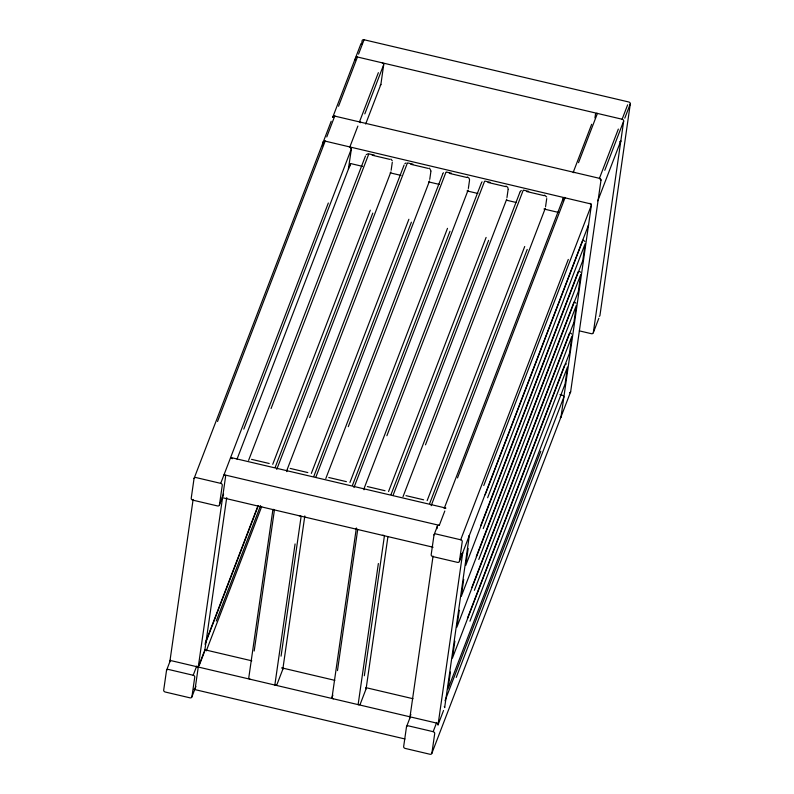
<?xml version="1.0" encoding="UTF-8"?>
<svg xmlns="http://www.w3.org/2000/svg" width="794" height="794" viewBox="0 0 794 794"><rect width="100%" height="100%" fill="white"/><g stroke="black" fill="none" stroke-linecap="round" stroke-linejoin="round"><path stroke-width="1.19" d="M170.502 660.062L166.522 670.444L163.683 690.194A1.826 1.409 21 0 0 165.251 692.021L189.945 697.827A1.826 1.409 21 0 0 191.92 696.834L195.9 686.453M331.197 121.264L194.044 478.554L191.215 498.304A1.826 1.409 21 0 0 192.773 500.131L217.477 505.937A1.826 1.409 21 0 0 219.442 504.944L223.6 494.106M193.121 499.446L169.827 661.819A1.826 1.409 21 0 1 171.802 660.816L196.495 666.632A1.826 1.409 21 0 1 198.063 668.449L195.225 688.209A1.826 1.409 21 0 1 193.925 689.252M191.92 696.834L194.748 677.084A1.826 1.409 21 0 0 193.19 675.257L168.487 669.451A1.826 1.409 21 0 0 166.522 670.444M219.442 504.944L222.28 485.194A1.826 1.409 21 0 0 220.712 483.367L196.009 477.561A1.826 1.409 21 0 0 194.044 478.554M410.885 714.521L410.002 716.823L198.262 667.039L222.548 497.729L433.087 547.225M198.262 667.039L204.892 649.79L226.717 497.649M322.672 145.778L323.257 141.858L325.163 141.114L590.934 203.959L591.391 205.17L561.03 416.81L560.375 417.684L561.03 416.81M272.898 509.659L248.79 677.748A1.826 1.141 8.2 0 0 250.14 679.237M254.189 651.02L274.426 509.927A1.826 1.141 8.2 0 1 273.295 509.311M286.793 471.616L287.021 470.018M355.126 60.443L355.672 57.515A1.826 1.409 21 0 1 357.449 57.009L622.119 119.229A1.826 1.409 21 0 1 623.677 121.055L593.317 332.696A1.826 1.409 21 0 1 591.351 333.688L579.322 330.86M361.578 44.414L362.104 40.752A1.826 1.409 21 0 1 364.029 39.74L628.739 101.979A1.826 1.409 21 0 1 630.307 103.806L599.946 315.446A1.826 1.409 21 0 1 599.281 316.32M348.596 168.507L348.397 168.993L351.424 148.746L349.866 146.92L357.866 126.077M295.08 543.95L274.843 685.043A1.826 1.141 8.2 0 0 277.017 684.378L282.813 669.282L304.817 515.921M350.223 165.916L350.561 163.544L362.58 166.373M281.066 656.162L301.134 516.299M365.667 124.013L380.882 84.392L383.71 64.642A1.826 1.409 21 0 0 382.152 62.815M391.144 170.283L392.296 162.284M333.42 698.819A1.826 1.141 8.2 0 1 332.071 697.321L356.357 528.01M337.47 670.602L357.707 529.499A1.826 1.141 8.2 0 1 356.327 528.437M363.999 489.769L364.228 488.171M429.752 179.365L430.904 171.365M378.361 563.532L358.124 704.625A1.826 1.141 8.2 0 0 360.297 703.96L366.094 688.864L387.919 536.724M364.347 675.744L384.415 535.871M468.361 188.436L469.502 180.437M410.032 717.627L406.488 726.857L403.65 746.608A1.826 1.409 21 0 0 405.218 748.434L429.921 754.25A1.826 1.409 21 0 0 431.886 753.248L570.638 391.789L600.998 180.149L599.44 178.322L334.76 116.103L332.795 117.095A1.826 1.409 21 0 1 334.731 116.093L326.761 136.945M437.554 525.737L434.01 534.967L431.182 554.728A1.826 1.409 21 0 0 432.74 556.554L457.443 562.36A1.826 1.409 21 0 0 459.408 561.358L588.562 224.92A1.826 1.409 21 0 1 588.364 225.407M410.002 716.823L433.058 556.098M436.988 528.665L437.325 526.343A1.826 1.409 21 0 1 439.29 525.35L444.809 510.969M506.969 197.517L508.11 189.518M431.886 753.248L434.715 733.497A1.826 1.409 21 0 0 433.157 731.671L408.453 725.865A1.826 1.409 21 0 0 406.488 726.857M459.408 561.358L462.247 541.607A1.826 1.409 21 0 0 460.689 539.781L435.985 533.975A1.826 1.409 21 0 0 434.01 534.967M409.793 718.233A1.826 1.409 21 0 1 411.768 717.24L436.472 723.046A1.826 1.409 21 0 1 438.03 724.872L462.723 552.733A1.826 1.409 21 0 1 461.423 553.785M448.412 686.135L450.436 672.022M452.838 655.258L454.863 641.155M457.265 624.392L459.289 610.278M461.691 593.515L463.716 579.412M466.128 562.648L468.152 548.535M545.577 206.589L546.719 198.599M562.847 200.723L563.164 198.53A1.826 1.409 21 0 1 565.13 197.527L457.503 477.899M594.954 117.899L595.45 114.415A1.826 1.409 21 0 1 597.416 113.423L578.518 162.661M565.07 383.998L567.085 369.885M569.496 353.132L571.521 339.018M573.923 322.255L575.948 308.141M578.35 291.388L580.374 277.275M582.776 260.511L584.801 246.408M276.739 469.403L390.916 171.881M315.784 477.343L429.524 180.963M353.955 487.556L468.132 190.034M393 495.496L506.741 199.115M431.162 505.709L545.339 208.187M332.795 117.095L334.76 116.103L332.795 117.095L361.002 43.62M217.536 421.485L325.163 141.114L323.198 142.116L325.163 141.114M338.542 106.247L357.449 57.009M358.551 54.131L364.069 39.75M220.712 483.367L328.339 202.996M359.464 121.909L360.655 122.613L359.464 121.909L378.371 72.661M243.798 429.117L351.424 148.746L349.866 146.92M364.813 113.879L383.71 64.642M237.019 459.17L350.561 163.544M248.591 460.381L365.478 155.981M271.072 408.523L368.624 154.393M272.729 464.321L370.282 210.192M205.299 643.011L258.01 505.689M193.19 675.257L196.733 666.027M205.05 644.361L258.298 505.649M199.165 665.58L204.257 652.311M216.276 621.007L260.561 505.629M275.23 467.239L372.783 213.11M206.301 650.872L261.673 506.632M287.2 469.453L404.077 165.063M309.68 417.594L407.223 163.465M311.337 473.403L408.89 219.273M313.838 476.321L411.391 222.191M325.808 478.534L442.685 174.134M348.278 426.676L445.831 172.546M349.946 482.474L447.498 228.344M352.447 485.392L450 231.262M364.416 487.605L481.293 183.215M386.886 435.747L484.439 181.618M388.554 491.555L486.107 237.426M391.055 494.473L488.608 240.344M403.015 496.687L519.901 192.287M425.495 444.829L523.048 190.699M332.071 697.321L332.894 695.167M427.162 500.627L524.715 246.497M429.663 503.545L527.206 249.425M444.561 507.505L563.164 198.53M573.189 172.417L591.669 124.271M460.689 539.781L568.306 259.41M618.337 129.075L599.44 178.322A1.826 1.409 21 0 1 600.998 180.149M622.119 119.229L627.637 104.848M483.774 485.531L591.391 205.17A1.826 1.409 21 0 0 589.833 203.343M604.78 170.303L623.677 121.055M624.789 118.177L630.307 103.806M485.154 494.791L582.707 240.661M487.655 497.709L585.208 243.579M480.727 525.658L578.28 271.528M582.598 261.077L465.721 565.467M483.228 528.586L580.781 274.456M476.301 556.534L573.854 302.405M578.171 291.944L461.294 596.344M478.802 559.452L576.355 305.323M471.874 587.401L569.427 333.272M573.744 322.821L456.858 627.21M474.375 590.329L571.918 336.199M467.448 618.278L564.554 365.3M569.318 353.687L452.431 658.087M469.939 621.196L567.492 367.066M564.881 384.564L448.005 688.954M433.157 731.671L436.7 722.441M445.017 700.774L540.783 451.3M438.03 724.872L443.548 710.491M456.242 677.421L563.869 397.05A1.826 1.409 21 0 0 562.301 395.233L559.949 394.678M593.317 332.696L598.835 318.315M442.863 173.578L443.459 172.755M481.472 182.65L482.067 181.836M520.08 191.731L521.291 190.461M569.973 392.663L570.638 391.789A1.826 1.409 21 0 1 569.814 392.732M366.242 154.602L368.198 153.748L374.292 155.078M404.851 163.683L406.052 162.929M407.6 162.909L412.89 164.15M446.208 171.98L451.498 173.231M484.816 181.062L490.106 182.302M523.425 190.133L528.715 191.384M372.148 155.217L389.794 159.366M410.756 164.298L428.403 168.447M449.364 173.37L467.011 177.519M487.973 182.451L505.609 186.6M526.581 191.523L544.218 195.671M390.201 172.864L401.01 175.405M428.641 181.895L439.449 184.446M467.071 190.937L477.889 193.478M506.711 200.257L516.318 202.51M543.95 209.011L558.361 212.395M251.559 459.349L269.206 463.498M290.167 468.42L307.814 472.569M328.776 477.502L346.412 481.65M367.384 486.573L385.021 490.722M405.982 495.654L423.629 499.803M439.29 525.35L224.027 474.743A1.826 1.409 21 0 1 225.585 476.569L222.757 496.319A1.826 1.409 21 0 1 222.092 497.193M204.892 649.79L251.807 660.816M281.88 667.893L334.82 680.339M366.094 687.693L413.019 698.72M194.461 689.49L404.94 738.966M544.595 195.116L546.669 197.021M505.986 186.034L507.694 187.295L508.19 189.051M467.378 176.963L469.085 178.223L469.582 179.97M583.084 240.106L584.88 241.396M574.231 301.849L576.017 303.139M565.368 363.592L566.4 364.059M429.504 168.159L430.973 170.899M390.896 159.078L392.236 160.716M579.68 271.439L580.444 272.263M570.826 333.182L571.591 334.006M282.078 668.022A1.826 1.141 8.2 0 1 282.813 669.282M300.499 515.713A1.826 1.141 8.2 0 1 299.13 515.733M365.875 687.981A1.826 1.141 8.2 0 1 366.094 688.864M383.78 535.285A1.826 1.141 8.2 0 1 382.41 535.315M204.634 650.653A1.826 1.409 21 0 1 204.683 651.199M232.166 458.763A1.826 1.409 21 0 0 230.647 457.483L445.92 508.091A1.826 1.409 21 0 0 444.144 508.597M468.688 536.357A1.826 1.409 21 0 0 469.343 535.484L444.65 707.613A1.826 1.409 21 0 0 444.283 706.501M619.548 141.858A1.826 1.409 21 0 0 620.848 140.806L598.16 199.899A1.826 1.409 21 0 1 597.505 200.773M573.427 172.635A1.826 1.409 21 0 1 574.737 172.516M380.882 84.392A1.826 1.409 21 0 1 380.217 85.266"/></g></svg>
